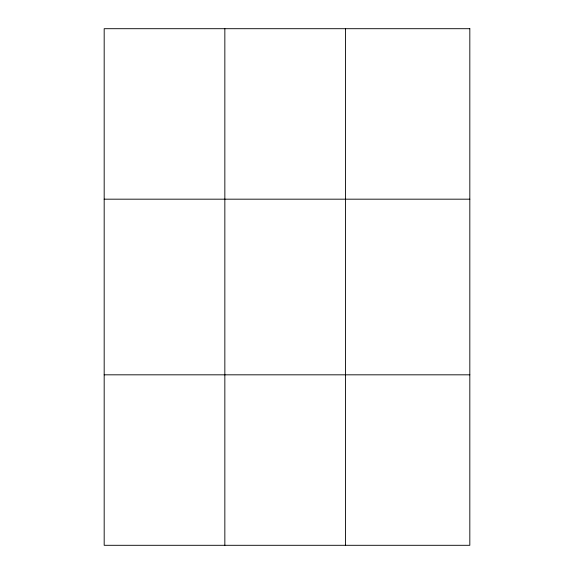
<?xml version="1.0" encoding="UTF-8"?>
<svg xmlns="http://www.w3.org/2000/svg" width="574" height="574" viewBox="0 0 574 574"><rect width="100%" height="100%" fill="white"/><g stroke="black" fill="none" stroke-linecap="round" stroke-linejoin="round"><path stroke-width="0.86" d="M224.843 545.3L224.843 28.7M345.505 545.3L345.505 28.7M104.181 199.178L469.819 199.178M104.181 374.822L469.819 374.822M469.819 28.7L469.819 545.3L104.181 545.3L104.181 28.7L469.819 28.7"/></g></svg>
